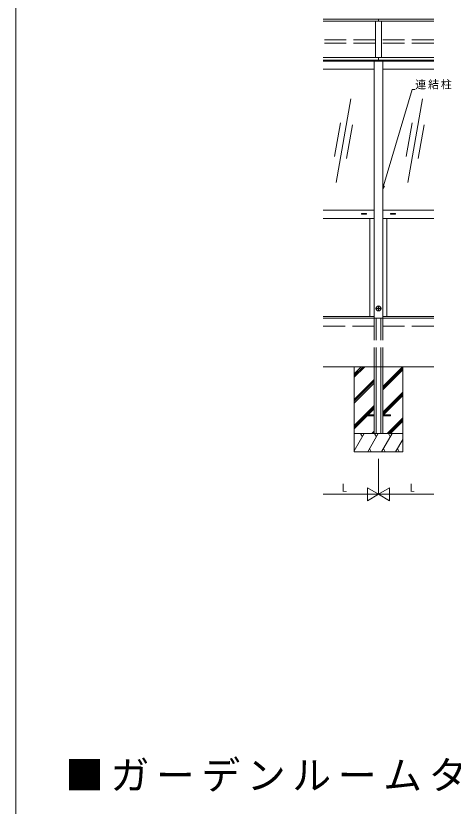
# Model space of a CAD drawing. Units: millimetres, scale not verified. Extents: x -7920 to 7920, y -12800 to 12777.
# Drawn here: x -7920 to -4316, y -317 to 6191 of the extents above; entities that cross this region are included whole.
import ezdxf
from ezdxf.enums import TextEntityAlignment as Align

# ---------------------------------------------------------------- set-up
doc = ezdxf.new("R2010")
doc.units = ezdxf.units.MM
doc.header["$LTSCALE"] = 60
doc.linetypes.add('USER1', pattern=[4, 3, -1])
for name, color, linetype, lineweight in [('0-1_USER1', 7, 'Continuous', 18), ('0-2_YKK_ZWAK', 7, 'Continuous', 18), ('0-3_YKK_A1', 4, 'Continuous', 18), ('0-4_YKK_D', 6, 'Continuous', 18), ('0-5_YKK_Z1', 7, 'Continuous', 9)]:
    doc.layers.add(name, color=color, linetype=linetype, lineweight=lineweight)
doc.styles.add('ＭＳ ゴシック', font='')
doc.styles.get('ＭＳ ゴシック').set_extended_font_data('MS Gothic')

msp = doc.modelspace()

# ---------------------------------------------------------------- linework, layer by layer
at = {"layer": '0-2_YKK_ZWAK'}
msp.add_line((-7920, -12800), (-7920, 12160), dxfattribs=at)
at = {"layer": '0-3_YKK_A1'}
for p, q in [((-5386.83, 6163.93), (-4476.83, 6163.93)), ((-5386.83, 6147.92), (-4476.83, 6147.92)), ((-4956.83, 6147.92), (-4956.83, 5849.26)), ((-4931.83, 6163.93), (-4931.83, 6147.92)), ((-4906.83, 6147.92), (-4906.83, 5849.26)), ((-5386.83, 5849.26), (-4476.83, 5849.26)), ((-4476.83, 5826.39), (-5386.83, 5826.39)), ((-4476.83, 5822.39), (-5386.83, 5822.39)), ((-4476.83, 5818.39), (-5386.83, 5818.39)), ((-4966.83, 5818.39), (-4966.83, 3701.39)), ((-4931.83, 5849.26), (-4931.83, 5826.39)), ((-4904.33, 5826.39), (-4904.33, 5818.39)), ((-4896.83, 5818.39), (-4896.83, 3701.39)), ((-4966.83, 5751.39), (-5386.83, 5751.39)), ((-4476.83, 5751.39), (-4896.83, 5751.39)), ((-5159.23, 5507.89), (-5280.79, 4818.52)), ((-4569.23, 5507.89), (-4690.79, 4818.52)), ((-5244.94, 5309.76), (-5293.56, 5034.02)), ((-5146.46, 5292.4), (-5195.08, 5016.65)), ((-4654.94, 5309.76), (-4703.56, 5034.02)), ((-4556.46, 5292.4), (-4605.08, 5016.65)), ((-4966.83, 4591.39), (-5386.83, 4591.39)), ((-5070.83, 4557.59), (-5070.83, 4563.39)), ((-5069.83, 4564.39), (-5032.83, 4564.39)), ((-5066.83, 4556.59), (-5069.83, 4556.59)), ((-5066.83, 4556.59), (-5066.83, 4562.49)), ((-5066.83, 4562.49), (-5035.83, 4562.49)), ((-5035.88, 4562.19), (-5066.78, 4562.19)), ((-5066.78, 4556.69), (-5066.78, 4562.19)), ((-5066.78, 4559.84), (-5051.83, 4559.84)), ((-5066.78, 4558.39), (-5035.88, 4558.39)), ((-5035.88, 4556.69), (-5066.78, 4556.69)), ((-5050.83, 4564.39), (-5051.83, 4564.39)), ((-5050.83, 4561.09), (-5051.83, 4561.09)), ((-5051.83, 4559), (-5051.83, 4561.09)), ((-5051.83, 4559), (-5050.83, 4559)), ((-5050.83, 4559), (-5050.83, 4561.09)), ((-5050.83, 4559.84), (-5035.88, 4559.84)), ((-5035.88, 4562.19), (-5035.88, 4556.69)), ((-5035.83, 4556.59), (-5035.83, 4562.49)), ((-5032.83, 4556.59), (-5035.83, 4556.59)), ((-5031.83, 4563.39), (-5031.83, 4557.59)), ((-4896.83, 4591.39), (-4476.83, 4591.39)), ((-4831.83, 4563.39), (-4831.83, 4557.59)), ((-4793.83, 4564.39), (-4830.83, 4564.39)), ((-4830.83, 4556.59), (-4827.83, 4556.59)), ((-4827.83, 4556.59), (-4827.83, 4562.49)), ((-4796.83, 4562.49), (-4827.83, 4562.49)), ((-4827.78, 4562.19), (-4796.88, 4562.19)), ((-4827.78, 4562.19), (-4827.78, 4556.69)), ((-4812.83, 4559.84), (-4827.78, 4559.84)), ((-4796.88, 4558.39), (-4827.78, 4558.39)), ((-4827.78, 4556.69), (-4796.88, 4556.69)), ((-4812.83, 4564.39), (-4811.83, 4564.39)), ((-4812.83, 4561.09), (-4811.83, 4561.09)), ((-4812.83, 4559), (-4812.83, 4561.09)), ((-4811.83, 4559), (-4812.83, 4559)), ((-4811.83, 4559), (-4811.83, 4561.09)), ((-4796.88, 4559.84), (-4811.83, 4559.84)), ((-4796.88, 4556.69), (-4796.88, 4562.19)), ((-4796.83, 4556.59), (-4796.83, 4562.49)), ((-4796.83, 4556.59), (-4793.83, 4556.59)), ((-4792.83, 4557.59), (-4792.83, 4563.39)), ((-4966.83, 4521.39), (-5386.83, 4521.39)), ((-5001.83, 4521.39), (-5001.83, 3716.39)), ((-4896.83, 4521.39), (-4476.83, 4521.39)), ((-4861.83, 4521.39), (-4861.83, 3716.39)), ((-4908.83, 3781.39), (-4954.83, 3781.39)), ((-4946.58, 3792.77), (-4946.58, 3770)), ((-4931.83, 3758.36), (-4931.83, 3804.41)), ((-4917.08, 3770), (-4917.08, 3792.77)), ((-5386.83, 3716.39), (-4966.83, 3716.39)), ((-4896.83, 3716.39), (-4476.83, 3716.39)), ((-4966.83, 3301.39), (-4966.83, 2751.39)), ((-4949.83, 3301.39), (-4949.83, 2751.39)), ((-4913.83, 3301.39), (-4913.83, 2751.39)), ((-4896.83, 3301.39), (-4896.83, 2751.39))]:
    msp.add_line(p, q, dxfattribs=at)
at = {"layer": '0-3_YKK_A1', "linetype": 'USER1'}
for p, q in [((-4956.83, 5994.41), (-5386.83, 5994.41)), ((-4476.83, 5994.41), (-4906.83, 5994.41)), ((-4956.83, 5965.77), (-5386.83, 5965.77)), ((-4476.83, 5965.77), (-4906.83, 5965.77)), ((-4966.83, 3701.39), (-4966.83, 3301.39)), ((-4949.83, 3701.39), (-4949.83, 3301.39)), ((-4913.83, 3701.39), (-4913.83, 3301.39)), ((-4896.83, 3701.39), (-4896.83, 3301.39)), ((-5386.83, 3635.39), (-4966.83, 3635.39)), ((-4476.83, 3635.39), (-4896.83, 3635.39)), ((-5031.83, 2896.89), (-5031.83, 2905.89)), ((-5031.83, 2905.89), (-4966.83, 2905.89)), ((-4966.83, 2896.89), (-5031.83, 2896.89)), ((-4896.83, 2905.89), (-4831.83, 2905.89)), ((-4831.83, 2896.89), (-4896.83, 2896.89)), ((-4831.83, 2905.89), (-4831.83, 2896.89))]:
    msp.add_line(p, q, dxfattribs=at)
at = {"layer": '0-3_YKK_A1'}
for radius in [20.67, 19]:
    msp.add_circle((-4931.83, 3781.39), radius, dxfattribs=at)
for centre, radius, start, end in [((-5069.83, 4563.39), 1, 90, 180), ((-5069.83, 4557.59), 1, 180, 270), ((-5032.83, 4563.39), 1, 0, 90), ((-5032.83, 4557.59), 1, 270, 0), ((-4830.83, 4563.39), 1, 90, 180), ((-4830.83, 4557.59), 1, 180, 270), ((-4793.83, 4563.39), 1, 0, 90), ((-4793.83, 4557.59), 1, 270, 0), ((-4931.83, 3781.39), 18.63, 142.33411, 217.66589), ((-4931.83, 3781.39), 18.63, 322.33411, 37.66589)]:
    msp.add_arc(centre, radius, start, end, dxfattribs=at)
at = {"layer": '0-4_YKK_D'}
for p, q in [((-4889.59, 4790.45), (-4654.57, 5584.62)), ((-4654.57, 5584.62), (-4628.47, 5584.62)), ((-4896.83, 4766), (-4896.15, 4792.39)), ((-4896.83, 4766), (-4889.59, 4790.45)), ((-4883.04, 4788.51), (-4896.83, 4766)), ((-4931.83, 2542.43), (-4931.83, 2250.39)), ((-4931.83, 2542.43), (-4931.83, 2250.39)), ((-5022.76, 2303.89), (-5022.76, 2198.89)), ((-4931.83, 2251.39), (-5022.76, 2303.89)), ((-4931.83, 2251.39), (-4840.9, 2303.89)), ((-4840.9, 2198.89), (-4840.9, 2303.89)), ((-5036.83, 2251.39), (-5386.83, 2251.39)), ((-4931.83, 2251.39), (-5113.7, 2251.39)), ((-4931.83, 2251.39), (-5022.76, 2198.89)), ((-4931.83, 2251.39), (-4749.97, 2251.39)), ((-4931.83, 2251.39), (-4840.9, 2198.89)), ((-4826.83, 2251.39), (-4476.83, 2251.39))]:
    msp.add_line(p, q, dxfattribs=at)
at = {"layer": '0-5_YKK_Z1'}
for p, q in [((-5386.83, 3701.39), (-4476.83, 3701.39)), ((-5386.83, 3301.39), (-4476.83, 3301.39)), ((-5131.83, 3301.39), (-5131.83, 2601.39)), ((-5131.83, 3214.84), (-5045.28, 3301.39)), ((-5131.83, 3228.98), (-5059.43, 3301.39)), ((-5131.83, 3243.13), (-5073.57, 3301.39)), ((-4896.83, 3139.76), (-4735.2, 3301.39)), ((-4896.83, 3125.62), (-4731.83, 3290.62)), ((-4896.83, 3111.48), (-4731.83, 3276.48)), ((-4731.83, 3301.39), (-4731.83, 2601.39)), ((-5131.83, 3030.99), (-4966.83, 3195.99)), ((-5131.83, 3016.85), (-4966.83, 3181.85)), ((-5131.83, 3002.71), (-4966.83, 3167.71)), ((-4896.83, 2927.63), (-4731.83, 3092.63)), ((-4896.83, 2913.49), (-4731.83, 3078.49)), ((-4890.29, 2905.89), (-4731.83, 3064.35)), ((-5131.83, 2818.86), (-4966.83, 2983.86)), ((-5030.66, 2905.89), (-4966.83, 2969.72)), ((-5016.52, 2905.89), (-4966.83, 2955.58)), ((-5131.83, 2804.72), (-5031.83, 2904.72)), ((-5131.83, 2790.58), (-5025.52, 2896.89)), ((-4860.94, 2751.39), (-4731.83, 2880.5)), ((-4846.8, 2751.39), (-4731.83, 2866.36)), ((-4832.66, 2751.39), (-4731.83, 2852.22)), ((-5131.83, 2609.29), (-5049.79, 2751.39)), ((-4731.83, 2751.39), (-5131.83, 2751.39)), ((-5064.79, 2725.41), (-5079.79, 2751.39)), ((-5020.92, 2601.39), (-4934.32, 2751.39)), ((-4987.17, 2751.39), (-4966.83, 2771.73)), ((-4973.03, 2751.39), (-4966.83, 2757.59)), ((-4949.32, 2725.41), (-4964.32, 2751.39)), ((-4906.35, 2601.39), (-4819.75, 2751.39)), ((-4834.75, 2725.41), (-4849.75, 2751.39)), ((-4790.88, 2601.39), (-4731.83, 2703.67)), ((-5005.92, 2627.37), (-4990.93, 2601.39)), ((-4891.35, 2627.37), (-4876.36, 2601.39)), ((-4775.88, 2627.37), (-4760.89, 2601.39)), ((-5131.83, 2601.39), (-4731.83, 2601.39))]:
    msp.add_line(p, q, dxfattribs=at)

# ---------------------------------------------------------------- texts
at = {"layer": '0-1_USER1', "insert": (-7514.35, -205.54), "char_height": 234.6, "attachment_point": 7, "style": 'ＭＳ ゴシック'}
msp.add_mtext('\\T1.17;■ガーデンルームタイプ\\~高土間納まり・腰壁付', dxfattribs=at)
at = {"layer": '0-4_YKK_D', "color": 7, "style": 'ＭＳ ゴシック'}
for p in [(-5235.83, 2251.99), (-4675.83, 2252.19)]:
    msp.add_text('L', height=65.98, dxfattribs=at).set_placement(p, align=Align.BOTTOM_LEFT)
at = {"layer": '0-4_YKK_D', "color": 7, "insert": (-4628.47, 5585.22), "char_height": 65.98, "attachment_point": 7, "style": 'ＭＳ ゴシック'}
msp.add_mtext('\\T1.17;連結柱', dxfattribs=at)

doc.saveas('drawing.dxf')
